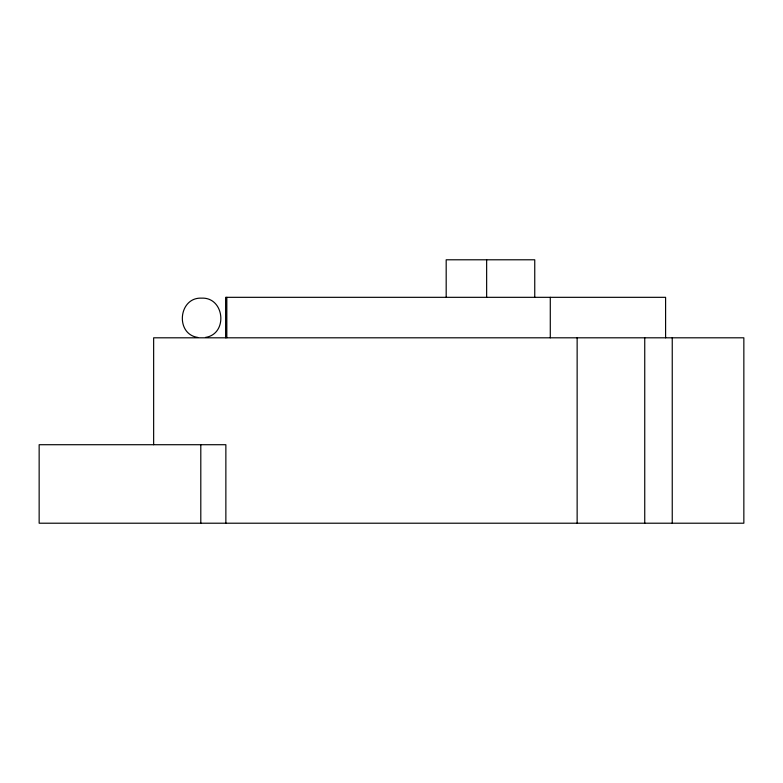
<?xml version="1.0" encoding="UTF-8"?>
<svg xmlns="http://www.w3.org/2000/svg" width="783" height="783" viewBox="0 0 783 783"><rect width="100%" height="100%" fill="white"/><g stroke="black" fill="none" stroke-linecap="round" stroke-linejoin="round"><path stroke-width="1.17" d="M205.449 337.424C228.264 333.989 224.652 297.06 201.593 298.147C178.534 297.06 174.922 333.989 197.737 337.424M672.245 337.806L672.245 523.21M665.599 337.806L665.599 297.325L225.621 297.325L225.621 337.806M644.742 337.806L644.742 523.21M577.14 337.806L577.14 523.21M550.283 297.325L550.283 337.806M534.75 297.325L534.75 259.79L446.183 259.79L446.183 297.325M486.644 259.79L486.644 297.325M226.825 297.325L226.825 337.806M225.866 523.21L225.866 444.715L39.15 444.715L39.15 523.21L743.85 523.21L743.85 337.806L153.644 337.806L153.644 444.715M200.8 444.715L200.8 523.21"/></g></svg>
